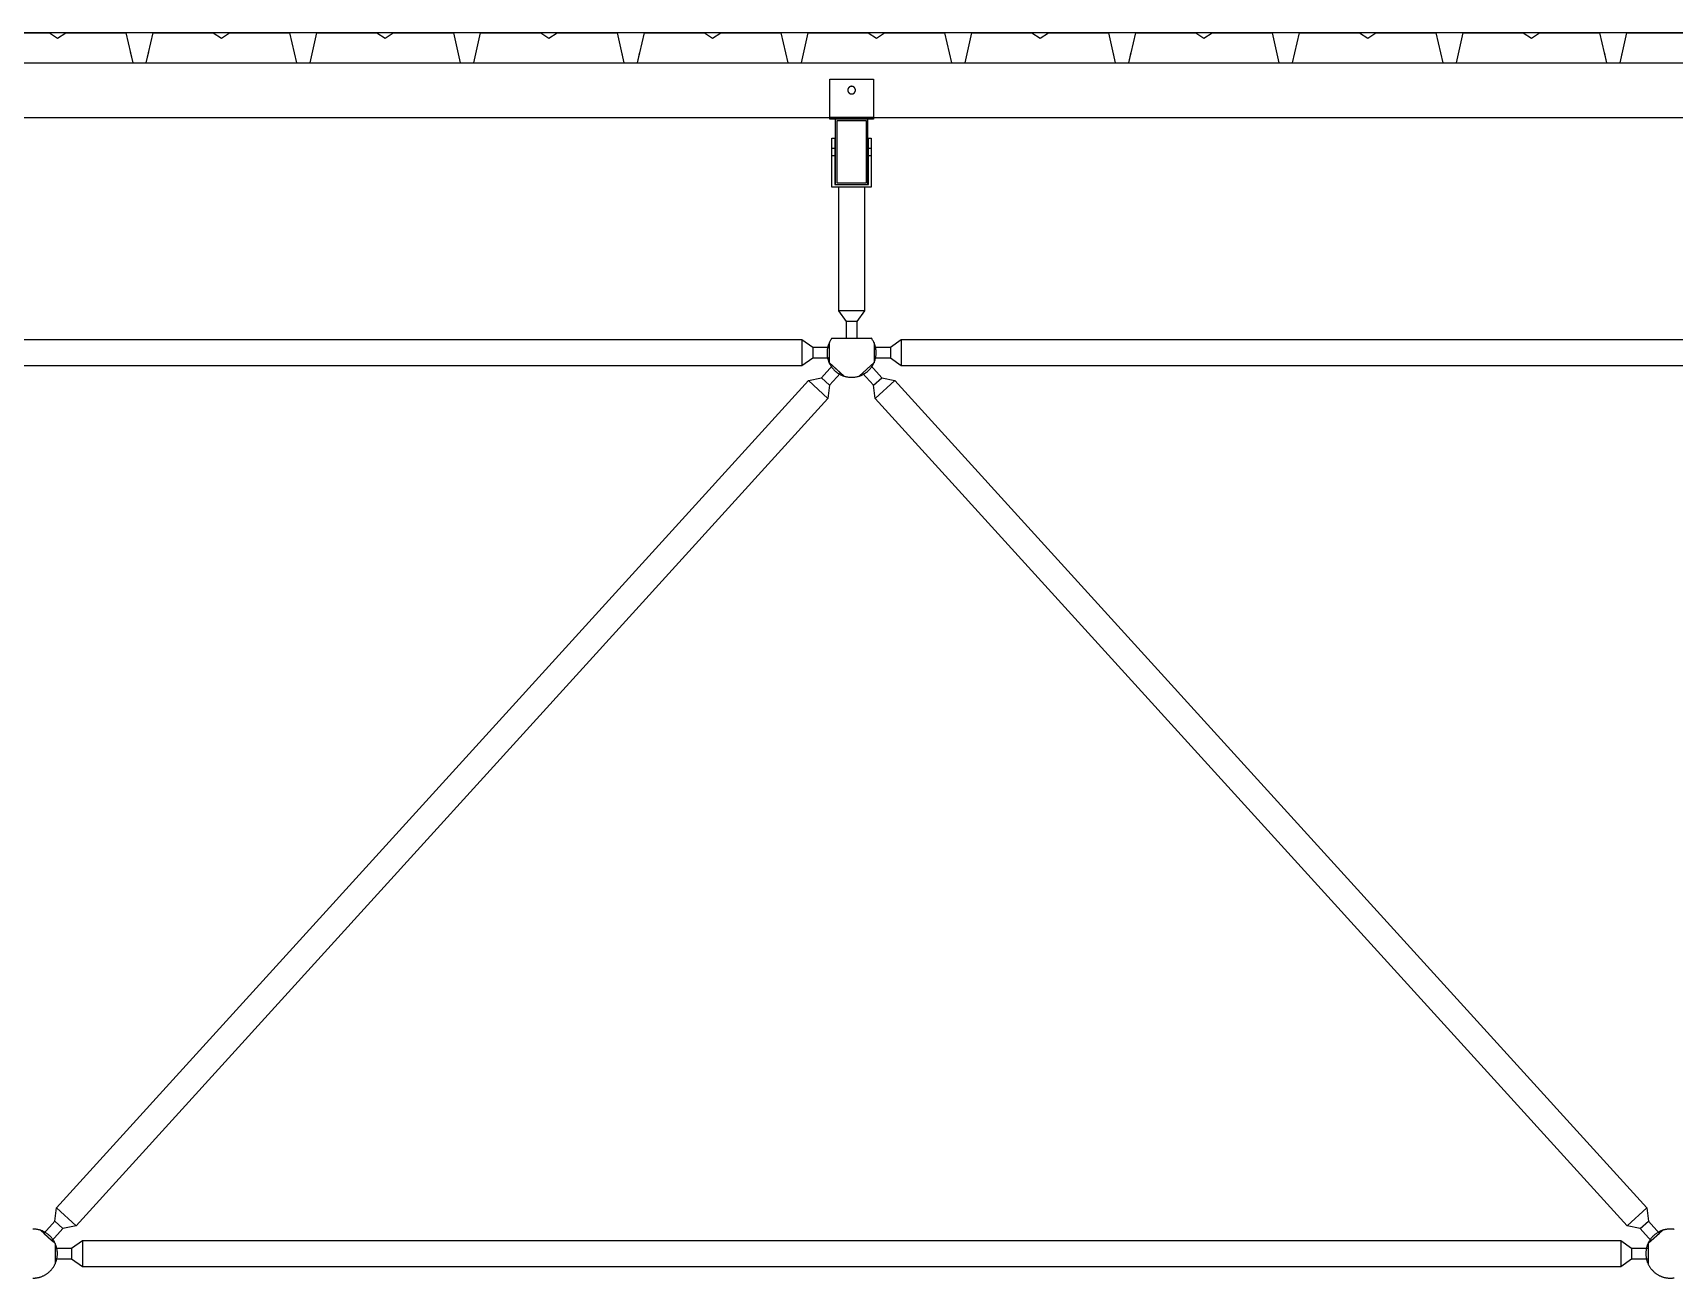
# Model space of a CAD drawing. Header units: centimetres. Extents: x 26200 to 152500, y -600 to 9300.
# Drawn here: x 142064.7 to 142365.4, y 1818.9 to 2047 of the extents above; entities that cross this region are included whole.
import ezdxf

# ---------------------------------------------------------------- set-up
doc = ezdxf.new("R2010")
doc.units = ezdxf.units.CM
doc.layers.add('ROTAS-MIMARI-KESIT', color=8, linetype='Continuous')

msp = doc.modelspace()

# ---------------------------------------------------------------- linework, layer by layer
at = {"layer": 'ROTAS-MIMARI-KESIT'}
for points in [[(147194.7, 2046.99), (129122.2, 2046.99)], [(142056.74, 2046.99), (142067.74, 2046.99), (142069.24, 2045.99), (142070.74, 2046.99), (142081.74, 2046.99), (142082.99, 2041.49), (142085.49, 2041.49), (142085.93, 2043.44)], [(142082.54, 2043.44), (142082.99, 2041.49), (142085.49, 2041.49), (142086.74, 2046.99), (142097.74, 2046.99), (142099.24, 2045.99), (142100.74, 2046.99), (142111.74, 2046.99), (142112.99, 2041.49), (142115.49, 2041.49), (142116.74, 2046.99), (142127.74, 2046.99), (142129.24, 2045.99), (142130.74, 2046.99), (142141.74, 2046.99), (142142.99, 2041.49), (142145.49, 2041.49), (142146.74, 2046.99), (142157.74, 2046.99), (142159.24, 2045.99), (142160.74, 2046.99), (142171.74, 2046.99), (142172.99, 2041.49), (142175.49, 2041.49), (142175.93, 2043.44)], [(142172.54, 2043.44), (142172.99, 2041.49), (142175.49, 2041.49), (142176.74, 2046.99), (142187.74, 2046.99), (142189.24, 2045.99), (142190.74, 2046.99), (142201.74, 2046.99), (142202.99, 2041.49), (142205.49, 2041.49), (142206.74, 2046.99), (142217.74, 2046.99), (142219.24, 2045.99), (142220.74, 2046.99), (142231.74, 2046.99), (142232.99, 2041.49), (142235.49, 2041.49), (142236.74, 2046.99), (142247.74, 2046.99), (142249.24, 2045.99), (142250.74, 2046.99), (142261.74, 2046.99), (142262.99, 2041.49), (142265.49, 2041.49), (142265.93, 2043.44)], [(142262.54, 2043.44), (142262.99, 2041.49), (142265.49, 2041.49), (142266.74, 2046.99), (142277.74, 2046.99), (142279.24, 2045.99), (142280.74, 2046.99), (142291.74, 2046.99), (142292.99, 2041.49), (142295.49, 2041.49), (142296.74, 2046.99), (142307.74, 2046.99), (142309.24, 2045.99), (142310.74, 2046.99), (142321.74, 2046.99), (142322.99, 2041.49), (142325.49, 2041.49), (142326.74, 2046.99), (142337.74, 2046.99), (142339.24, 2045.99), (142340.74, 2046.99), (142351.74, 2046.99), (142352.99, 2041.49), (142355.49, 2041.49), (142355.93, 2043.44)], [(142352.54, 2043.44), (142352.99, 2041.49), (142355.49, 2041.49), (142356.74, 2046.99), (142367.74, 2046.99)], [(138119.7, 2041.49), (147187.2, 2041.49)], [(138119.7, 2031.49), (147187.2, 2031.49)], [(142218.7, 2031.49), (142210.7, 2031.49)], [(142217.7, 2019.19), (142217.7, 2031.19), (142211.7, 2031.19), (142211.7, 2019.19)], [(142211.1, 2025.89), (142211.6, 2025.89)], [(142211.1, 2024.49), (142211.6, 2024.49)], [(142217.8, 2025.89), (142218.3, 2025.89)], [(142217.8, 2024.49), (142218.3, 2024.49)], [(142212.28, 2018.69), (142212.28, 1996.09), (142213.7, 1994.09), (142213.7, 1991.09)], [(142215.7, 1991.09), (142215.7, 1994.09), (142217.11, 1996.09), (142217.11, 2018.69)], [(142217.11, 1996.09), (142212.28, 1996.09)], [(142215.7, 1994.09), (142213.7, 1994.09)], [(141918.8, 1989.39), (141921.8, 1989.39), (141923.8, 1990.8), (142205.6, 1990.8), (142207.6, 1989.39), (142210.6, 1989.39)], [(142205.6, 1990.8), (142205.6, 1985.97)], [(142211.1, 1991.09), (142211.01, 1990.97), (142210.93, 1990.84), (142210.85, 1990.71), (142210.77, 1990.58), (142210.7, 1990.45), (142210.63, 1990.31), (142210.56, 1990.17), (142210.51, 1990.02), (142210.45, 1989.88), (142210.43, 1989.8), (142210.4, 1989.73), (142210.38, 1989.65), (142210.36, 1989.57), (142210.34, 1989.5), (142210.32, 1989.42), (142210.3, 1989.34), (142210.28, 1989.26), (142210.27, 1989.19), (142210.26, 1989.11), (142210.24, 1989.03), (142210.23, 1988.95), (142210.22, 1988.87), (142210.22, 1988.79), (142210.21, 1988.71), (142210.2, 1988.63), (142210.2, 1988.55), (142210.2, 1988.47), (142210.2, 1988.39), (142210.2, 1988.31), (142210.2, 1988.23), (142210.2, 1988.15), (142210.21, 1988.07), (142210.21, 1987.99), (142210.22, 1987.92), (142210.23, 1987.84), (142210.24, 1987.76), (142210.25, 1987.68), (142210.28, 1987.53), (142210.31, 1987.37), (142210.35, 1987.22), (142210.39, 1987.07), (142210.44, 1986.93), (142210.49, 1986.79), (142210.55, 1986.65), (142210.61, 1986.51), (142210.67, 1986.37), (142210.74, 1986.24), (142210.81, 1986.11), (142210.89, 1985.98), (142210.98, 1985.86), (142211.07, 1985.73), (142211.16, 1985.61), (142211.26, 1985.49), (142211.36, 1985.37), (142211.47, 1985.25), (142211.52, 1985.2), (142211.58, 1985.14), (142211.64, 1985.09), (142211.69, 1985.04), (142211.75, 1984.98), (142211.81, 1984.93), (142211.88, 1984.88), (142211.94, 1984.83), (142212, 1984.78), (142212.07, 1984.74), (142212.13, 1984.69), (142212.2, 1984.65), (142212.26, 1984.6), (142212.33, 1984.56), (142212.4, 1984.52), (142212.47, 1984.48), (142212.54, 1984.44), (142212.61, 1984.4), (142212.68, 1984.36), (142212.75, 1984.33), (142212.82, 1984.3), (142212.9, 1984.26), (142212.97, 1984.23), (142213.04, 1984.2), (142213.12, 1984.17), (142213.19, 1984.15), (142213.27, 1984.12), (142213.34, 1984.1), (142213.49, 1984.05), (142213.64, 1984.01), (142213.79, 1983.98), (142213.95, 1983.95), (142214.1, 1983.93), (142214.25, 1983.91), (142214.4, 1983.9), (142214.55, 1983.89), (142214.7, 1983.89), (142214.85, 1983.89), (142215, 1983.9), (142215.15, 1983.91), (142215.3, 1983.93), (142215.45, 1983.95), (142215.6, 1983.98), (142215.75, 1984.01), (142215.9, 1984.05), (142216.05, 1984.1), (142216.13, 1984.12), (142216.2, 1984.15), (142216.28, 1984.17), (142216.35, 1984.2), (142216.43, 1984.23), (142216.5, 1984.26), (142216.57, 1984.3), (142216.64, 1984.33), (142216.71, 1984.36), (142216.79, 1984.4), (142216.86, 1984.44), (142216.93, 1984.48), (142216.99, 1984.52), (142217.06, 1984.56), (142217.13, 1984.6), (142217.2, 1984.65), (142217.26, 1984.69), (142217.33, 1984.74), (142217.39, 1984.78), (142217.46, 1984.83), (142217.52, 1984.88), (142217.58, 1984.93), (142217.64, 1984.98), (142217.7, 1985.04), (142217.76, 1985.09), (142217.82, 1985.14), (142217.87, 1985.2), (142217.93, 1985.25), (142218.04, 1985.37), (142218.14, 1985.49), (142218.24, 1985.61), (142218.33, 1985.73), (142218.42, 1985.86), (142218.5, 1985.98), (142218.58, 1986.11), (142218.65, 1986.24), (142218.72, 1986.37), (142218.79, 1986.51), (142218.85, 1986.65), (142218.9, 1986.79), (142218.95, 1986.93), (142219, 1987.07), (142219.04, 1987.22), (142219.08, 1987.37), (142219.11, 1987.53), (142219.14, 1987.68), (142219.15, 1987.76), (142219.16, 1987.84), (142219.17, 1987.92), (142219.18, 1987.99), (142219.19, 1988.07), (142219.19, 1988.15), (142219.19, 1988.23), (142219.2, 1988.31), (142219.2, 1988.39), (142219.2, 1988.47), (142219.19, 1988.55), (142219.19, 1988.63), (142219.19, 1988.71), (142219.18, 1988.79), (142219.17, 1988.87), (142219.16, 1988.95), (142219.15, 1989.03), (142219.14, 1989.11), (142219.13, 1989.19), (142219.11, 1989.26), (142219.09, 1989.34), (142219.08, 1989.42), (142219.06, 1989.5), (142219.04, 1989.57), (142219.02, 1989.65), (142218.99, 1989.73), (142218.97, 1989.8), (142218.94, 1989.88), (142218.89, 1990.02), (142218.83, 1990.17), (142218.77, 1990.31), (142218.7, 1990.45), (142218.63, 1990.58), (142218.55, 1990.71), (142218.47, 1990.84), (142218.38, 1990.97), (142218.3, 1991.09)], [(142211.1, 1991.09), (142218.3, 1991.09)], [(142218.8, 1989.39), (142221.8, 1989.39), (142223.8, 1990.8), (142505.6, 1990.8), (142507.6, 1989.39), (142510.6, 1989.39)], [(142223.8, 1990.8), (142223.8, 1985.97)], [(142207.6, 1989.39), (142207.6, 1987.39)], [(142210.6, 1990.24), (142210.6, 1986.53)], [(142218.8, 1990.24), (142218.8, 1986.53)], [(142221.8, 1989.39), (142221.8, 1987.39)], [(142210.6, 1987.39), (142207.6, 1987.39), (142205.6, 1985.97), (141923.8, 1985.97), (141921.8, 1987.39), (141918.8, 1987.39)], [(142210.57, 1986.6), (142213.31, 1984.11)], [(142216.08, 1984.11), (142218.83, 1986.6)], [(142510.6, 1987.39), (142507.6, 1987.39), (142505.6, 1985.97), (142223.8, 1985.97), (142221.8, 1987.39), (142218.8, 1987.39)], [(142206.79, 1983.28), (142210.36, 1980.03)], [(142209.18, 1983.81), (142210.66, 1982.46)], [(142218.73, 1982.46), (142220.21, 1983.81)], [(142219.03, 1980.03), (142222.61, 1983.28)], [(142069.03, 1831.74), (142072.61, 1828.5)], [(142356.79, 1828.5), (142360.36, 1831.74)], [(142068.73, 1829.31), (142070.21, 1827.97)], [(142359.18, 1827.97), (142360.66, 1829.31)], [(142064.7, 1818.89), (142064.8, 1818.89), (142064.9, 1818.89), (142065, 1818.9), (142065.1, 1818.9), (142065.2, 1818.92), (142065.31, 1818.93), (142065.41, 1818.94), (142065.52, 1818.96), (142065.62, 1818.98), (142065.73, 1819.01), (142065.83, 1819.03), (142065.94, 1819.06), (142066.04, 1819.09), (142066.15, 1819.13), (142066.25, 1819.16), (142066.35, 1819.2), (142066.46, 1819.25), (142066.56, 1819.29), (142066.66, 1819.34), (142066.76, 1819.39), (142066.86, 1819.44), (142066.96, 1819.5), (142067.06, 1819.56), (142067.16, 1819.62), (142067.26, 1819.68), (142067.35, 1819.75), (142067.44, 1819.82), (142067.53, 1819.89), (142067.62, 1819.97), (142067.71, 1820.04), (142067.8, 1820.12), (142067.88, 1820.2), (142067.96, 1820.29), (142068.04, 1820.37), (142068.12, 1820.46), (142068.19, 1820.55), (142068.26, 1820.64), (142068.33, 1820.73), (142068.4, 1820.83), (142068.46, 1820.92), (142068.53, 1821.02), (142068.58, 1821.12), (142068.64, 1821.22), (142068.69, 1821.32), (142068.75, 1821.42), (142068.79, 1821.52), (142068.84, 1821.63), (142068.88, 1821.73), (142068.92, 1821.83), (142068.96, 1821.94), (142068.99, 1822.04), (142069.02, 1822.15), (142069.05, 1822.25), (142069.08, 1822.36), (142069.1, 1822.46), (142069.12, 1822.57), (142069.14, 1822.67), (142069.16, 1822.78), (142069.17, 1822.88), (142069.18, 1822.98), (142069.19, 1823.08), (142069.19, 1823.19), (142069.2, 1823.29), (142069.2, 1823.39), (142069.2, 1823.49), (142069.19, 1823.59), (142069.19, 1823.69), (142069.18, 1823.79), (142069.17, 1823.89), (142069.16, 1824), (142069.14, 1824.1), (142069.12, 1824.21), (142069.1, 1824.31), (142069.08, 1824.41), (142069.05, 1824.52), (142069.02, 1824.62), (142068.99, 1824.73), (142068.96, 1824.83), (142068.92, 1824.94), (142068.88, 1825.04), (142068.84, 1825.15), (142068.79, 1825.25), (142068.75, 1825.35), (142068.69, 1825.45), (142068.64, 1825.55), (142068.58, 1825.65), (142068.53, 1825.75), (142068.46, 1825.85), (142068.4, 1825.94), (142068.33, 1826.04), (142068.26, 1826.13), (142068.19, 1826.22), (142068.12, 1826.31), (142068.04, 1826.4), (142067.96, 1826.49), (142067.88, 1826.57), (142067.8, 1826.65), (142067.71, 1826.73), (142067.62, 1826.81), (142067.53, 1826.88), (142067.44, 1826.95), (142067.35, 1827.02), (142067.26, 1827.09), (142067.16, 1827.15), (142067.06, 1827.21), (142066.96, 1827.27), (142066.86, 1827.33), (142066.76, 1827.38), (142066.66, 1827.43), (142066.56, 1827.48), (142066.46, 1827.53), (142066.35, 1827.57), (142066.25, 1827.61), (142066.15, 1827.65), (142066.04, 1827.68), (142065.94, 1827.71), (142065.83, 1827.74), (142065.73, 1827.77), (142065.62, 1827.79), (142065.52, 1827.81), (142065.41, 1827.83), (142065.31, 1827.84), (142065.2, 1827.86), (142065.1, 1827.87), (142065, 1827.88), (142064.9, 1827.88), (142064.8, 1827.89), (142064.7, 1827.89)], [(142066.08, 1827.67), (142068.83, 1825.17)], [(142068.8, 1824.39), (142071.8, 1824.39), (142073.8, 1825.8), (142355.6, 1825.8), (142357.6, 1824.39), (142360.6, 1824.39)], [(142068.8, 1825.24), (142068.8, 1821.53)], [(142073.8, 1825.8), (142073.8, 1820.97)], [(142355.6, 1825.8), (142355.6, 1820.97)], [(142365.41, 1827.83), (142365.31, 1827.84), (142365.2, 1827.86), (142365.1, 1827.87), (142365, 1827.88), (142364.9, 1827.88), (142364.8, 1827.89), (142364.7, 1827.89), (142364.6, 1827.89), (142364.5, 1827.88), (142364.4, 1827.88), (142364.29, 1827.87), (142364.19, 1827.86), (142364.09, 1827.84), (142363.98, 1827.83), (142363.88, 1827.81), (142363.77, 1827.79), (142363.67, 1827.77), (142363.56, 1827.74), (142363.46, 1827.71), (142363.35, 1827.68), (142363.25, 1827.65), (142363.15, 1827.61), (142363.04, 1827.57), (142362.94, 1827.53), (142362.83, 1827.48), (142362.73, 1827.43), (142362.63, 1827.38), (142362.53, 1827.33), (142362.43, 1827.27), (142362.33, 1827.21), (142362.24, 1827.15), (142362.14, 1827.09), (142362.04, 1827.02), (142361.95, 1826.95), (142361.86, 1826.88), (142361.77, 1826.81), (142361.68, 1826.73), (142361.6, 1826.65), (142361.52, 1826.57), (142361.43, 1826.49), (142361.36, 1826.4), (142361.28, 1826.31), (142361.2, 1826.22), (142361.13, 1826.13), (142361.06, 1826.04), (142361, 1825.94), (142360.93, 1825.85), (142360.87, 1825.75), (142360.81, 1825.65), (142360.75, 1825.55), (142360.7, 1825.45), (142360.65, 1825.35), (142360.6, 1825.25), (142360.56, 1825.15), (142360.51, 1825.04), (142360.47, 1824.94), (142360.44, 1824.83), (142360.4, 1824.73), (142360.37, 1824.62), (142360.34, 1824.52), (142360.32, 1824.41), (142360.29, 1824.31), (142360.27, 1824.21), (142360.25, 1824.1), (142360.24, 1824), (142360.23, 1823.89), (142360.22, 1823.79), (142360.21, 1823.69), (142360.2, 1823.59), (142360.2, 1823.49), (142360.2, 1823.39), (142360.2, 1823.29), (142360.2, 1823.19), (142360.21, 1823.08), (142360.22, 1822.98), (142360.23, 1822.88), (142360.24, 1822.78), (142360.25, 1822.67), (142360.27, 1822.57), (142360.29, 1822.46), (142360.32, 1822.36), (142360.34, 1822.25), (142360.37, 1822.15), (142360.4, 1822.04), (142360.44, 1821.94), (142360.47, 1821.83), (142360.51, 1821.73), (142360.56, 1821.63), (142360.6, 1821.52), (142360.65, 1821.42), (142360.7, 1821.32), (142360.75, 1821.22), (142360.81, 1821.12), (142360.87, 1821.02), (142360.93, 1820.92), (142361, 1820.83), (142361.06, 1820.73), (142361.13, 1820.64), (142361.2, 1820.55), (142361.28, 1820.46), (142361.36, 1820.37), (142361.43, 1820.29), (142361.52, 1820.2), (142361.6, 1820.12), (142361.68, 1820.04), (142361.77, 1819.97), (142361.86, 1819.89), (142361.95, 1819.82), (142362.04, 1819.75), (142362.14, 1819.68), (142362.24, 1819.62), (142362.33, 1819.56), (142362.43, 1819.5), (142362.53, 1819.44), (142362.63, 1819.39), (142362.73, 1819.34), (142362.83, 1819.29), (142362.94, 1819.25), (142363.04, 1819.2), (142363.15, 1819.16), (142363.25, 1819.13), (142363.35, 1819.09), (142363.46, 1819.06), (142363.56, 1819.03), (142363.67, 1819.01), (142363.77, 1818.98), (142363.88, 1818.96), (142363.98, 1818.94), (142364.09, 1818.93), (142364.19, 1818.92), (142364.29, 1818.9), (142364.4, 1818.9), (142364.5, 1818.89), (142364.6, 1818.89), (142364.7, 1818.89), (142364.8, 1818.89), (142364.9, 1818.89), (142365, 1818.9), (142365.1, 1818.9), (142365.2, 1818.92), (142365.31, 1818.93), (142365.41, 1818.94)], [(142360.57, 1825.17), (142363.31, 1827.67)], [(142360.6, 1825.24), (142360.6, 1821.53)], [(142360.6, 1822.39), (142357.6, 1822.39), (142355.6, 1820.97), (142073.8, 1820.97), (142071.8, 1822.39), (142068.8, 1822.39)], [(142071.8, 1824.39), (142071.8, 1822.39)], [(142357.6, 1824.39), (142357.6, 1822.39)]]:
    msp.add_lwpolyline(points, dxfattribs=at)
for points in [[(142210.7, 2038.49), (142218.7, 2038.49), (142218.7, 2031.19), (142210.7, 2031.19)], [(142215.4, 2036.49), (142215.4, 2036.5), (142215.4, 2036.52), (142215.4, 2036.53), (142215.39, 2036.55), (142215.39, 2036.57), (142215.39, 2036.58), (142215.39, 2036.6), (142215.39, 2036.61), (142215.38, 2036.63), (142215.38, 2036.65), (142215.37, 2036.66), (142215.37, 2036.68), (142215.37, 2036.7), (142215.36, 2036.71), (142215.35, 2036.73), (142215.35, 2036.74), (142215.34, 2036.76), (142215.33, 2036.78), (142215.33, 2036.79), (142215.32, 2036.81), (142215.31, 2036.82), (142215.3, 2036.84), (142215.29, 2036.85), (142215.28, 2036.87), (142215.27, 2036.88), (142215.26, 2036.9), (142215.25, 2036.91), (142215.24, 2036.93), (142215.23, 2036.94), (142215.22, 2036.96), (142215.21, 2036.97), (142215.19, 2036.98), (142215.18, 2036.99), (142215.17, 2037.01), (142215.15, 2037.02), (142215.14, 2037.03), (142215.12, 2037.04), (142215.11, 2037.05), (142215.1, 2037.06), (142215.08, 2037.07), (142215.07, 2037.08), (142215.05, 2037.09), (142215.03, 2037.1), (142215.02, 2037.11), (142215, 2037.12), (142214.99, 2037.12), (142214.97, 2037.13), (142214.96, 2037.14), (142214.94, 2037.14), (142214.92, 2037.15), (142214.91, 2037.15), (142214.89, 2037.16), (142214.87, 2037.16), (142214.86, 2037.17), (142214.84, 2037.17), (142214.82, 2037.17), (142214.81, 2037.18), (142214.79, 2037.18), (142214.78, 2037.18), (142214.76, 2037.18), (142214.74, 2037.19), (142214.73, 2037.19), (142214.71, 2037.19), (142214.7, 2037.19), (142214.68, 2037.19), (142214.67, 2037.19), (142214.65, 2037.19), (142214.63, 2037.18), (142214.62, 2037.18), (142214.6, 2037.18), (142214.59, 2037.18), (142214.57, 2037.17), (142214.55, 2037.17), (142214.54, 2037.17), (142214.52, 2037.16), (142214.5, 2037.16), (142214.49, 2037.15), (142214.47, 2037.15), (142214.46, 2037.14), (142214.44, 2037.14), (142214.42, 2037.13), (142214.41, 2037.12), (142214.39, 2037.12), (142214.38, 2037.11), (142214.36, 2037.1), (142214.34, 2037.09), (142214.33, 2037.08), (142214.31, 2037.07), (142214.3, 2037.06), (142214.28, 2037.05), (142214.27, 2037.04), (142214.26, 2037.03), (142214.24, 2037.02), (142214.23, 2037.01), (142214.22, 2036.99), (142214.2, 2036.98), (142214.19, 2036.97), (142214.18, 2036.96), (142214.17, 2036.94), (142214.15, 2036.93), (142214.14, 2036.91), (142214.13, 2036.9), (142214.12, 2036.88), (142214.11, 2036.87), (142214.1, 2036.85), (142214.09, 2036.84), (142214.08, 2036.82), (142214.08, 2036.81), (142214.07, 2036.79), (142214.06, 2036.78), (142214.05, 2036.76), (142214.05, 2036.74), (142214.04, 2036.73), (142214.03, 2036.71), (142214.03, 2036.7), (142214.02, 2036.68), (142214.02, 2036.66), (142214.02, 2036.65), (142214.01, 2036.63), (142214.01, 2036.61), (142214.01, 2036.6), (142214, 2036.58), (142214, 2036.57), (142214, 2036.55), (142214, 2036.53), (142214, 2036.52), (142214, 2036.5), (142214, 2036.49), (142214, 2036.47), (142214, 2036.46), (142214, 2036.44), (142214, 2036.42), (142214, 2036.41), (142214, 2036.39), (142214.01, 2036.38), (142214.01, 2036.36), (142214.01, 2036.34), (142214.02, 2036.33), (142214.02, 2036.31), (142214.02, 2036.29), (142214.03, 2036.28), (142214.03, 2036.26), (142214.04, 2036.25), (142214.05, 2036.23), (142214.05, 2036.21), (142214.06, 2036.2), (142214.07, 2036.18), (142214.08, 2036.17), (142214.08, 2036.15), (142214.09, 2036.13), (142214.1, 2036.12), (142214.11, 2036.1), (142214.12, 2036.09), (142214.13, 2036.07), (142214.14, 2036.06), (142214.15, 2036.05), (142214.17, 2036.03), (142214.18, 2036.02), (142214.19, 2036), (142214.2, 2035.99), (142214.22, 2035.98), (142214.23, 2035.97), (142214.24, 2035.95), (142214.26, 2035.94), (142214.27, 2035.93), (142214.28, 2035.92), (142214.3, 2035.91), (142214.31, 2035.9), (142214.33, 2035.89), (142214.34, 2035.88), (142214.36, 2035.87), (142214.38, 2035.86), (142214.39, 2035.86), (142214.41, 2035.85), (142214.42, 2035.84), (142214.44, 2035.84), (142214.46, 2035.83), (142214.47, 2035.82), (142214.49, 2035.82), (142214.5, 2035.81), (142214.52, 2035.81), (142214.54, 2035.81), (142214.55, 2035.8), (142214.57, 2035.8), (142214.59, 2035.8), (142214.6, 2035.79), (142214.62, 2035.79), (142214.63, 2035.79), (142214.65, 2035.79), (142214.67, 2035.79), (142214.68, 2035.79), (142214.7, 2035.79), (142214.71, 2035.79), (142214.73, 2035.79), (142214.74, 2035.79), (142214.76, 2035.79), (142214.78, 2035.79), (142214.79, 2035.79), (142214.81, 2035.8), (142214.82, 2035.8), (142214.84, 2035.8), (142214.86, 2035.81), (142214.87, 2035.81), (142214.89, 2035.81), (142214.91, 2035.82), (142214.92, 2035.82), (142214.94, 2035.83), (142214.96, 2035.84), (142214.97, 2035.84), (142214.99, 2035.85), (142215, 2035.86), (142215.02, 2035.86), (142215.03, 2035.87), (142215.05, 2035.88), (142215.07, 2035.89), (142215.08, 2035.9), (142215.1, 2035.91), (142215.11, 2035.92), (142215.12, 2035.93), (142215.14, 2035.94), (142215.15, 2035.95), (142215.17, 2035.97), (142215.18, 2035.98), (142215.19, 2035.99), (142215.21, 2036), (142215.22, 2036.02), (142215.23, 2036.03), (142215.24, 2036.05), (142215.25, 2036.06), (142215.26, 2036.07), (142215.27, 2036.09), (142215.28, 2036.1), (142215.29, 2036.12), (142215.3, 2036.13), (142215.31, 2036.15), (142215.32, 2036.17), (142215.33, 2036.18), (142215.33, 2036.2), (142215.34, 2036.21), (142215.35, 2036.23), (142215.35, 2036.25), (142215.36, 2036.26), (142215.37, 2036.28), (142215.37, 2036.29), (142215.37, 2036.31), (142215.38, 2036.33), (142215.38, 2036.34), (142215.39, 2036.36), (142215.39, 2036.38), (142215.39, 2036.39), (142215.39, 2036.41), (142215.39, 2036.42), (142215.4, 2036.44), (142215.4, 2036.46), (142215.4, 2036.47)], [(142217.4, 2030.89), (142212, 2030.89), (142212, 2019.49), (142217.4, 2019.49)], [(142211.1, 2027.69), (142211.6, 2027.69), (142211.6, 2019.19), (142217.8, 2019.19), (142217.8, 2027.69), (142218.3, 2027.69), (142218.3, 2018.69), (142211.1, 2018.69)], [(142066.72, 1827.09), (142068.73, 1829.31), (142069.03, 1831.74), (142206.79, 1983.28), (142209.18, 1983.81), (142211.2, 1986.03), (142212.68, 1984.68), (142210.66, 1982.46), (142210.36, 1980.03), (142072.61, 1828.5), (142070.21, 1827.97), (142068.2, 1825.75)], [(142361.2, 1825.75), (142359.18, 1827.97), (142356.79, 1828.5), (142219.03, 1980.03), (142218.73, 1982.46), (142216.72, 1984.68), (142218.2, 1986.03), (142220.21, 1983.81), (142222.61, 1983.28), (142360.36, 1831.74), (142360.66, 1829.31), (142362.68, 1827.09)]]:
    msp.add_lwpolyline(points, close=True, dxfattribs=at)

doc.saveas('drawing.dxf')
